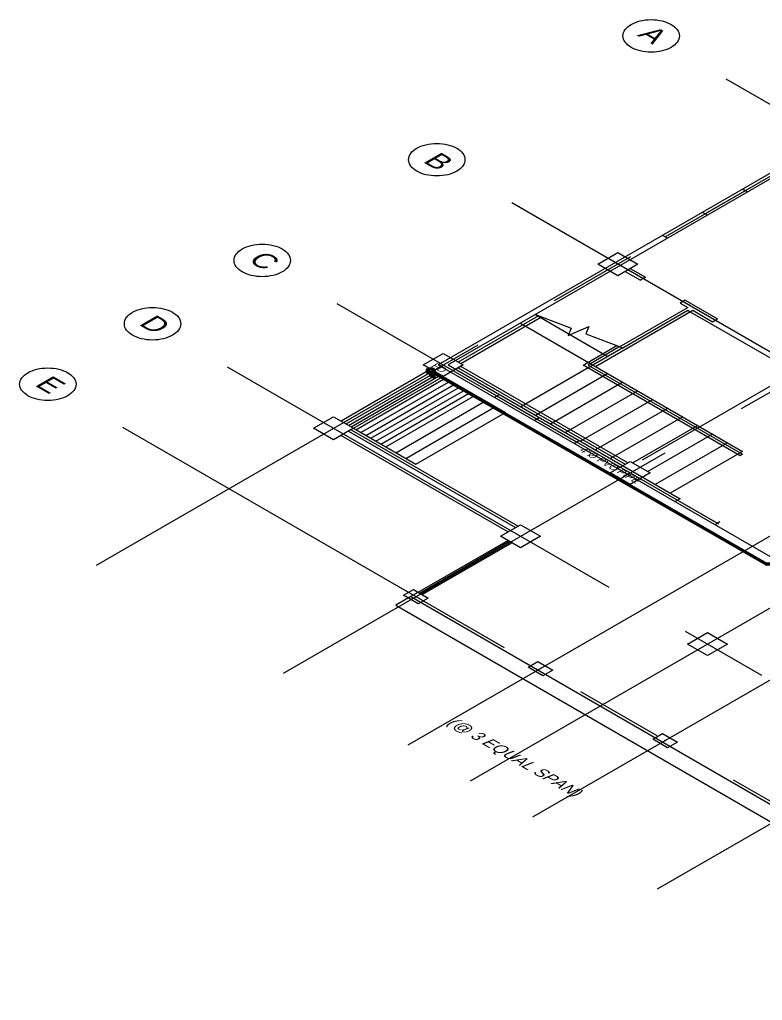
# Model space of a CAD drawing. Header units: metres. Extents: x -460 to 31334, y -1777 to 24987.
# Drawn here: x 296.88 to 307.42, y -938.77 to -924.86 of the extents above; entities that cross this region are included whole.
import ezdxf

# ---------------------------------------------------------------- set-up
doc = ezdxf.new("R2010")
doc.units = ezdxf.units.M
doc.header["$MEASUREMENT"] = 0
doc.linetypes.add('CENTER', pattern=[2, 1.25, -0.25, 0.25, -0.25])
doc.linetypes.add('HIDDEN', pattern=[0.375, 0.25, -0.125])
doc.layers.add('col', color=7, linetype='Continuous', lineweight=25)
doc.layers.add('DIM', color=8, linetype='Continuous', lineweight=5)
for name, color, linetype, lineweight, true_color in [('DW', 7, 'Continuous', 9, 0xff0a0a), ('MODULE', 7, 'CENTER', 0, 0x24ff24), ('SEWERLIN', 7, 'Continuous', 50, 0xe77904)]:
    doc.layers.add(name, color=color, linetype=linetype, lineweight=lineweight, true_color=true_color)
doc.layers.add('wall', color=7, linetype='Continuous')
doc.styles.add('50', font='arial.ttf', dxfattribs={"height": 0.125})
doc.styles.add('SAM', font='arial.ttf', dxfattribs={"height": 0.15})

# ---------------------------------------------------------------- blocks, each defined once
blk = doc.blocks.new('MODULE')
at = {"layer": 'MODULE', "ltscale": 5, "transparency": 33554687}
for points in [[(0, -14.753), (0, 2.943)], [(3.75, -14.753), (3.75, 2.943)], [(6.25, -14.753), (6.25, 2.943)], [(7.5, -14.753), (7.5, 2.943)], [(8.75, -14.753), (8.75, 2.943)], [(11.25, -14.753), (11.25, 2.943)], [(17.775, 0), (-3.23, 0)], [(17.775, -4.3), (-3.23, -4.3)], [(17.775, -7.8), (-3.23, -7.8)], [(17.775, -10), (-3.23, -10)], [(17.775, -12.1), (-3.23, -12.1)]]:
    blk.add_lwpolyline(points, dxfattribs=at)
for centre in [(-3.63, 0), (-3.63, -4.3), (-3.63, -7.8), (-3.63, -10), (-3.63, -12.1)]:
    blk.add_circle(centre, 0.4, dxfattribs=at)
at = {"layer": 'MODULE', "ltscale": 5, "transparency": 33554687, "char_height": 0.35, "attachment_point": 1, "style": '50'}
for s, insert in [('\\pi0.03658;A', (-3.824, 0.213)), ('\\pi0.06785;B', (-3.811, -4.133)), ('\\pi0.04529;C', (-3.824, -7.608)), ('\\pi0.05532;D', (-3.824, -9.808)), ('\\pi0.06941;E', (-3.824, -11.908))]:
    blk.add_mtext_dynamic_manual_height_columns(s, width=0.4, gutter_width=0.5, heights=[0], dxfattribs=dict(at, insert=insert))

msp = doc.modelspace()

# ---------------------------------------------------------------- hatches: boundary and pattern name
at = {"layer": 'col', "lineweight": 5, "true_color": 0x808080, "transparency": 33554687, "extrusion": (0, 0.816497, 0.57735)}
h = msp.add_hatch(color=8, dxfattribs=at)
h.dxf.hatch_style = 1
h.paths.add_polyline_path([(-305.36585, 526.39673), (-305.64869, 526.67957), (-305.36585, 526.96242), (-305.08301, 526.67957)])
h = msp.add_hatch(color=8, dxfattribs=at)
h.dxf.hatch_style = 1
h.paths.add_polyline_path([(-302.89098, 528.8716), (-303.17382, 529.15445), (-302.89098, 529.43729), (-302.60813, 529.15445)])
h = msp.add_hatch(color=8, dxfattribs=at)
h.dxf.hatch_style = 1
h.paths.add_polyline_path([(-301.33534, 530.42724), (-301.61818, 530.71008), (-301.33534, 530.99292), (-301.0525, 530.71008)])
h = msp.add_hatch(color=8, dxfattribs=at)
h.dxf.hatch_style = 1
h.paths.add_polyline_path([(-305.54263, 531.52325), (-305.82547, 531.8061), (-305.54263, 532.08894), (-305.25978, 531.8061)])
h = msp.add_hatch(color=8, dxfattribs=at)
h.dxf.hatch_style = 1
h.paths.add_polyline_path([(-303.98699, 533.07889), (-304.26984, 533.36173), (-303.98699, 533.64457), (-303.70415, 533.36173)])
h = msp.add_hatch(color=8, dxfattribs=at)
h.dxf.hatch_style = 1
h.paths.add_polyline_path([(-302.32529, 534.8113), (-302.46671, 534.66988), (-302.67885, 534.88201), (-302.53742, 535.02343)])
h = msp.add_hatch(color=8, dxfattribs=at)
h.dxf.hatch_style = 1
h.paths.add_polyline_path([(-306.63864, 535.73054), (-306.92149, 536.01338), (-306.63864, 536.29623), (-306.3558, 536.01338)])
h = msp.add_hatch(color=8, dxfattribs=at)
h.dxf.hatch_style = 1
h.paths.add_polyline_path([(-304.09306, 536.57907), (-304.23448, 536.43765), (-304.44661, 536.64978), (-304.30519, 536.7912)])
h = msp.add_hatch(color=8, dxfattribs=at)
h.dxf.hatch_style = 1
h.paths.add_polyline_path([(-305.86083, 538.34683), (-306.00225, 538.20541), (-306.21438, 538.41755), (-306.07296, 538.55897)])

# ---------------------------------------------------------------- linework, layer by layer
at = {"color": 8, "linetype": 'HIDDEN', "lineweight": 5, "ltscale": 10, "true_color": 0x808080, "transparency": 33554687, "extrusion": (0, 0.816497, 0.57735), "elevation": -764.54673}
for points in [[(-305.4386, 528.73222), (-306.35784, 527.81298), (-306.39319, 527.84834)], [(-306.39319, 527.84834), (-306.39319, 527.84834), (-307.87608, 529.33122), (-305.61334, 531.59396)]]:
    msp.add_lwpolyline(points, dxfattribs=at)
at = {"color": 8, "lineweight": 5, "true_color": 0x808080, "transparency": 33554687, "extrusion": (0, 0.816497, 0.57735), "elevation": -764.54673}
for points in [[(-304.24178, 527.94506), (-303.10311, 529.08374), (-303.13846, 529.11909)], [(-303.13846, 529.11909), (-304.28444, 527.97312)], [(-304.19912, 527.91701), (-305.22647, 528.94435)], [(-303.98699, 528.12914), (-307.13566, 531.27781)], [(-305.39594, 528.70417), (-304.94363, 529.15648), (-307.13566, 531.34852), (-307.1003, 531.38387), (-304.87291, 529.15648), (-305.35329, 528.67611)], [(-305.4386, 528.73222), (-305.01434, 529.15648)], [(-302.7142, 529.26051), (-301.44141, 530.5333)], [(-302.7142, 529.26051), (-301.44141, 530.5333)], [(-301.47676, 530.56866), (-302.74956, 529.29587)], [(-305.50727, 531.55861), (-303.13846, 529.1898), (-303.10311, 529.22516), (-305.47192, 531.59396)], [(-305.01434, 529.15648), (-303.98903, 530.18179)], [(-301.51212, 530.60402), (-302.78491, 529.33122)], [(-301.54747, 530.63937), (-302.82027, 529.36658)], [(-301.58283, 530.67473), (-302.85562, 529.40193)], [(-301.61818, 530.71008), (-302.89098, 529.43729)], [(-301.65354, 530.74544), (-302.92633, 529.47264)], [(-301.72425, 530.81615), (-302.99704, 529.54336)], [(-302.89098, 529.43729), (-303.77486, 530.32117)], [(-305.22647, 529.36862), (-304.20116, 530.39392)], [(-301.79496, 530.88686), (-303.06775, 529.61407)], [(-301.86567, 530.95757), (-303.13846, 529.68478)], [(-301.93638, 531.02828), (-303.20918, 529.75549)], [(-305.4386, 529.58075), (-304.41329, 530.60605)], [(-305.65073, 529.79288), (-304.62543, 530.81819)], [(-302.00709, 531.09899), (-303.27989, 529.8262)], [(-302.0778, 531.1697), (-303.3506, 529.89691)], [(-302.21923, 531.31112), (-303.49202, 530.03833)], [(-305.86286, 530.00501), (-304.83756, 531.03032)], [(-302.36065, 531.45254), (-303.63344, 530.17975)], [(-306.075, 530.21714), (-305.04969, 531.24245)], [(-302.50207, 531.59396), (-303.77486, 530.32117)], [(-306.28713, 530.42928), (-305.26182, 531.45458)], [(-301.58283, 530.74544), (-303.95164, 533.11424)], [(-301.61818, 530.71008), (-302.50207, 531.59396)], [(-306.49926, 530.64141), (-305.58002, 531.56065)], [(-301.44141, 530.88686), (-303.81022, 533.25567)], [(-301.54747, 530.78079), (-303.91628, 533.1496)], [(-306.71139, 530.85354), (-305.79215, 531.77278)], [(-306.92352, 531.06567), (-305.89822, 532.09098)], [(-307.13566, 531.27781), (-306.11035, 532.30311)], [(-303.81022, 533.4678), (-302.43136, 534.84666), (-307.80537, 540.22067), (-309.18423, 538.84181)], [(-302.5551, 534.75827), (-303.82789, 533.48548)], [(-302.59046, 534.79362), (-303.86325, 533.52083)], [(-302.43136, 534.84666), (-302.21923, 535.05879), (-307.59324, 540.4328), (-307.80537, 540.22067)]]:
    msp.add_lwpolyline(points, dxfattribs=at)
at = {"color": 8, "linetype": 'Continuous', "lineweight": 5, "true_color": 0x808080, "transparency": 33554687, "extrusion": (0, 0.816497, 0.57735), "elevation": -764.54673}
msp.add_lwpolyline([(-304.19912, 527.91701), (-304.70505, 528.24976), (-304.66291, 528.42757), (-304.95607, 528.20933), (-304.91393, 528.38714), (-305.4386, 528.73222)], dxfattribs=at)
at = {"color": 8, "lineweight": 5, "true_color": 0x808080, "transparency": 33554687, "extrusion": (0, 0.816497, 0.57735)}
for p in [(304.26984, -934.06427, -3.26742), (306.0376, -935.08489, -1.82404)]:
    msp.add_point(p, dxfattribs=at)
at = {"layer": 'col', "color": 8, "lineweight": 5, "true_color": 0x808080, "transparency": 33554687, "extrusion": (0, 0.816497, 0.57735), "elevation": -764.54673}
for points in [[(-305.36585, 526.39673), (-305.64869, 526.67957), (-305.36585, 526.96242), (-305.08301, 526.67957)], [(-302.89098, 528.8716), (-303.17382, 529.15445), (-302.89098, 529.43729), (-302.60813, 529.15445)], [(-301.33534, 530.42724), (-301.61818, 530.71008), (-301.33534, 530.99292), (-301.0525, 530.71008)], [(-305.54263, 531.52325), (-305.82547, 531.8061), (-305.54263, 532.08894), (-305.25978, 531.8061)], [(-303.98699, 533.07889), (-304.26984, 533.36173), (-303.98699, 533.64457), (-303.70415, 533.36173)], [(-302.32529, 534.8113), (-302.46671, 534.66988), (-302.67885, 534.88201), (-302.53742, 535.02343)], [(-306.63864, 535.73054), (-306.92149, 536.01338), (-306.63864, 536.29623), (-306.3558, 536.01338)], [(-304.09306, 536.57907), (-304.23448, 536.43765), (-304.44661, 536.64978), (-304.30519, 536.7912)], [(-305.86083, 538.34683), (-306.00225, 538.20541), (-306.21438, 538.41755), (-306.07296, 538.55897)]]:
    msp.add_lwpolyline(points, close=True, dxfattribs=at)
at = {"layer": 'DW', "color": 8, "lineweight": 5, "true_color": 0x808080, "transparency": 33554687, "extrusion": (0, 0.816497, 0.57735), "elevation": -764.54673}
for points in [[(-306.0376, 526.00782), (-307.73466, 524.31077)], [(-307.20433, 524.91181), (-307.13362, 524.8411)], [(-306.63864, 525.47749), (-306.56793, 525.40678)], [(-303.65112, 529.91459), (-304.78249, 531.04596)], [(-304.18145, 530.51563), (-304.25216, 530.44492)], [(-306.21438, 532.47785), (-306.78006, 533.04353)], [(-306.81542, 533.00818), (-306.74471, 533.07889)]]:
    msp.add_lwpolyline(points, dxfattribs=at)
at = {"layer": 'SEWERLIN', "transparency": 33554687, "elevation": -4.51801}
msp.add_lwpolyline([(302.7142, -929.84365), (302.7142, -929.90415), (302.75658, -929.93069), (302.75658, -929.86772)], dxfattribs=at)
at = {"layer": 'SEWERLIN', "transparency": 33554687, "extrusion": (0, 0.816497, 0.57735), "elevation": -761.82264}
msp.add_lwpolyline([(-302.75629, 533.19861), (-307.47627, 537.90413), (-308.15701, 537.89676)], dxfattribs=at)
at = {"layer": 'SEWERLIN', "transparency": 33554687, "extrusion": (0, 0.816497, 0.57735)}
msp.add_circle((-302.7142, 533.15654, -761.82264), 0.05, dxfattribs=at)
at = {"layer": 'wall', "color": 8, "lineweight": 5, "true_color": 0x808080, "transparency": 33554687, "extrusion": (0, 0.816497, 0.57735)}
for p, q in [((305.47192, -928.43045, -11.23485), (305.68609, -928.5541, -11.05998)), ((305.04969, -929.77884, -9.32793), (306.42855, -928.98276, -10.45377)), ((305.38864, -929.5015, -9.72016), (306.35784, -928.94193, -10.5115)), ((306.25177, -928.8807, -10.5981), (306.35784, -928.94193, -10.5115)), ((306.42855, -928.98276, -10.45377), (306.71104, -929.14391, -10.22587))]:
    msp.add_line(p, q, dxfattribs=at)
at = {"layer": 'wall', "color": 8, "lineweight": 5, "true_color": 0x808080, "transparency": 33554687, "extrusion": (0, 0.816497, 0.57735), "elevation": -764.54673}
msp.add_lwpolyline([(-308.40641, 523.5683), (-302.82027, 529.15445), (-313.49758, 539.83176), (-319.08372, 534.24562)], close=True, dxfattribs=at)
for points in [[(-317.13918, 536.04874), (-318.9423, 534.24562), (-308.40641, 523.70972), (-302.96169, 529.15445), (-306.24973, 532.44249)], [(-306.07296, 526.04318), (-306.00225, 525.97247)], [(-305.54263, 526.78564), (-305.7568, 526.99981)], [(-305.7568, 526.99981), (-305.68609, 527.07052)], [(-306.32248, 527.56549), (-306.25177, 527.63621)], [(-306.32248, 527.56549), (-306.78006, 528.02308)], [(-306.71104, 528.0921), (-306.78006, 528.02308)], [(-303.61576, 529.94994), (-303.68647, 529.87923)], [(-304.74713, 531.08131), (-304.81784, 531.0106)], [(-306.24973, 532.44249), (-306.17902, 532.5132)]]:
    msp.add_lwpolyline(points, dxfattribs=at)

# ---------------------------------------------------------------- block references
at = {"lineweight": 0, "transparency": 33554687, "extrusion": (0, 0.816497, 0.57735), "rotation": 135}
msp.add_blockref('MODULE', (-308.40641, 523.63901, -764.54673), dxfattribs=at)

# ---------------------------------------------------------------- texts
at = {"transparency": 33554687, "extrusion": (0, 0.816497, 0.57735), "char_height": 0.125, "attachment_point": 3, "text_direction": (0.707107, -0.408248, 0.57735), "style": 'SAM'}
for s, insert, width in [('FD', (302.9608, -929.82073, -4.55043), 0.3736476), ('4"%%C PVC PIPE', (305.71087, -931.39112, -2.32956), 2.3335475)]:
    msp.add_mtext(s, dxfattribs=dict(at, insert=insert, width=width))
at = {"layer": 'DIM', "color": 8, "lineweight": 5, "true_color": 0x808080, "transparency": 33554687, "extrusion": (0, 0.816497, 0.57735), "insert": (302.44339, -934.39496, -2.79975), "char_height": 0.2, "attachment_point": 1, "text_direction": (0.707107, -0.408248, 0.57735), "style": '50'}
msp.add_mtext_dynamic_manual_height_columns('\\pi0.90502;{\\fArial|b0|i1|c0|p34;(@ 3 EQUAL SPAN)}', width=4.3363781, gutter_width=0.625, heights=[0], dxfattribs=at)

doc.saveas('drawing.dxf')
